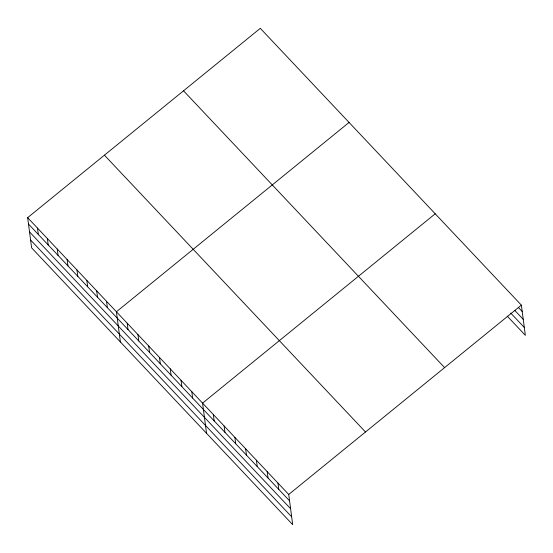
<?xml version="1.0" encoding="UTF-8"?>
<svg xmlns="http://www.w3.org/2000/svg" width="553" height="553" viewBox="0 0 553 553"><rect width="100%" height="100%" fill="white"/><g stroke="black" fill="none" stroke-linecap="round" stroke-linejoin="round"><path stroke-width="0.83" d="M27.65 217.661L288.728 494.472L292.703 524.673L31.625 247.855L27.65 217.661L260.297 28.327L521.375 305.145L525.35 335.339L507.212 316.109M349.061 122.441L116.413 311.774L120.395 341.975M435.218 213.79L202.571 403.123L206.546 433.324M288.728 494.472L521.375 305.145M518.244 307.309L522.212 311.512M514.746 310.364L523.249 319.378M510.709 313.053L524.313 327.48M183.52 90.81L444.598 367.621M104.42 155.179L365.498 431.997M28.486 224.034L289.565 500.845M29.523 231.894L290.601 508.712M30.588 239.995L291.666 516.813M277.959 483.052L278.795 489.426M267.189 471.64L268.025 478.006M256.419 460.22L257.256 466.587M245.65 448.801L246.486 455.174M234.88 437.382L235.716 443.755M224.11 425.962L224.947 432.335M213.34 414.543L214.184 420.916M191.801 391.704L192.644 398.077M181.031 380.291L181.875 386.658M170.262 368.872L171.105 375.238M159.492 357.452L160.335 363.826M148.722 346.033L149.566 352.406M137.953 334.613L138.796 340.987M127.183 323.194L128.026 329.567M106.556 301.316L107.393 307.689M96.692 290.864L97.528 297.231M86.828 280.406L87.664 286.779M76.964 269.947L77.8 276.32M67.1 259.488L67.943 265.862M57.236 249.03L58.079 255.403M47.378 238.571L48.215 244.944M37.514 228.119L38.351 234.486"/></g></svg>
